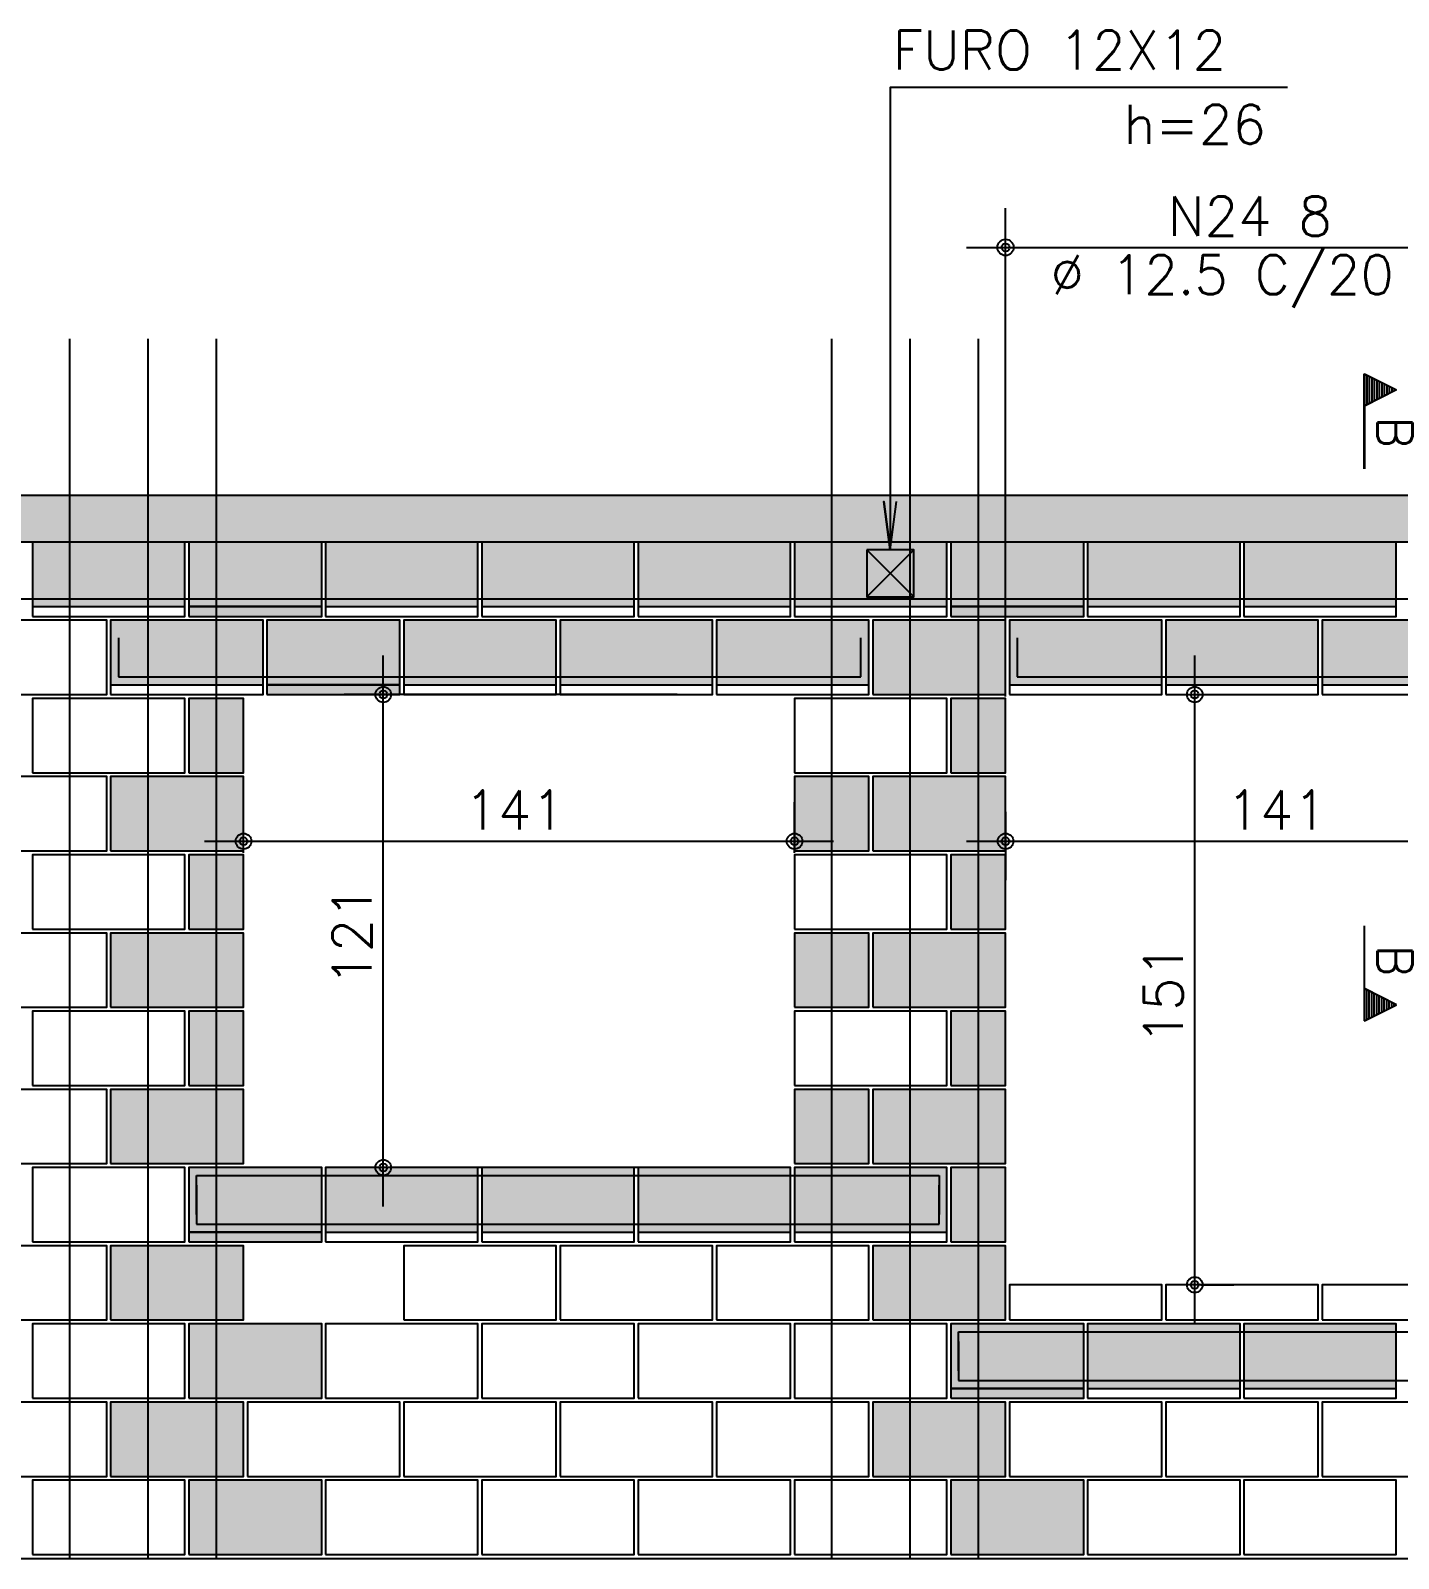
# Model space of a CAD drawing. Extents: x -1.9 to 86, y -1.6 to 60.9.
# Drawn here: x 14.34 to 21.34, y 32.11 to 39.93 of the extents above; entities that cross this region are included whole.
import ezdxf

# ---------------------------------------------------------------- set-up
doc = ezdxf.new("R2010")
doc.units = 0
doc.header["$MEASUREMENT"] = 0
for name, color, linetype in [('PENA_01', 1, 'CONTINUOUS'), ('PENA_02', 2, 'CONTINUOUS'), ('PENA_03', 3, 'CONTINUOUS'), ('PENA_05', 5, 'CONTINUOUS'), ('PENA_09', 254, 'CONTINUOUS'), ('PENA_11', 252, 'CONTINUOUS'), ('PENA_21', 100, 'CONTINUOUS'), ('PENA_23', 50, 'CONTINUOUS'), ('PENA_28', 135, 'CONTINUOUS')]:
    doc.layers.add(name, color=color, linetype=linetype)
doc.styles.get("Standard").update_dxf_attribs({"font": 'ROMANS.SHX'})

msp = doc.modelspace()

# ---------------------------------------------------------------- linework, layer by layer
at = {"layer": 'PENA_01', "linetype": 'Continuous'}
for p, q in [((19.331532, 36.520798), (19.331532, 39.018658)), ((19.131532, 38.818658), (22.351532, 38.818658)), ((18.621424, 37.270798), (18.861424, 37.030798)), ((18.861424, 37.270798), (18.621424, 37.030798)), ((14.351532, 36.980798), (15.131532, 36.980798)), ((15.151532, 36.980798), (15.831532, 36.980798)), ((15.851532, 36.980798), (16.631532, 36.980798)), ((16.651532, 36.980798), (17.431532, 36.980798)), ((17.451532, 36.980798), (18.231532, 36.980798)), ((18.251532, 36.980798), (19.031532, 36.980798)), ((19.051532, 36.980798), (19.731532, 36.980798)), ((19.751532, 36.980798), (20.531532, 36.980798)), ((20.551532, 36.980798), (21.331532, 36.980798)), ((16.146968, 33.910798), (16.146968, 36.730798)), ((20.299716, 33.310798), (20.299716, 36.730798)), ((14.751532, 36.580798), (15.531532, 36.580798)), ((15.551532, 36.580798), (16.231532, 36.580798)), ((17.651532, 36.530798), (15.946968, 36.530798)), ((16.251532, 36.580798), (17.031532, 36.580798)), ((17.051532, 36.580798), (17.831532, 36.580798)), ((17.851532, 36.580798), (18.631532, 36.580798)), ((19.351532, 36.580798), (20.131532, 36.580798)), ((20.151532, 36.580798), (20.931532, 36.580798)), ((20.331532, 36.530798), (20.499716, 36.530798)), ((20.951532, 36.580798), (21.731532, 36.580798)), ((15.431532, 35.720798), (15.431532, 35.980392)), ((18.251532, 35.720798), (18.251532, 35.980392)), ((19.331532, 35.930798), (19.331532, 35.580392)), ((15.231532, 35.780392), (18.451532, 35.780392)), ((19.131532, 35.780392), (22.351532, 35.780392)), ((17.641532, 34.110798), (15.946968, 34.110798)), ((15.151532, 33.780798), (15.831532, 33.780798)), ((15.851532, 33.780798), (16.631532, 33.780798)), ((16.651532, 33.780798), (17.431532, 33.780798)), ((17.451532, 33.780798), (18.231532, 33.780798)), ((18.251532, 33.780798), (19.031532, 33.780798)), ((20.331532, 33.510798), (20.499716, 33.510798)), ((19.051532, 32.980798), (19.731532, 32.980798)), ((19.751532, 32.980798), (20.531532, 32.980798)), ((20.551532, 32.980798), (21.331532, 32.980798))]:
    msp.add_line(p, q, dxfattribs=at)
msp.add_lwpolyline([(18.621424, 37.270798), (18.621424, 37.030798), (18.861424, 37.030798), (18.861424, 37.270798), (18.621424, 37.270798)], dxfattribs=at)
at = {"layer": 'PENA_02', "linetype": 'Continuous'}
msp.add_line((6.551532, 32.110798), (54.831532, 32.110798), dxfattribs=at)
for points in [[(6.551532, 32.110798), (6.551532, 37.550798), (54.831532, 37.550798), (54.831532, 37.310798), (54.151532, 37.310798), (54.151532, 36.530798), (47.551532, 36.530798), (47.551532, 37.310798), (45.931532, 37.310798), (45.931532, 36.530798), (39.131532, 36.530798), (39.131532, 37.310798), (7.151532, 37.310798), (7.151532, 32.110798), (6.551532, 32.110798)], [(14.351532, 36.930798), (15.131532, 36.930798), (15.131532, 37.310798), (14.351532, 37.310798), (14.351532, 36.930798)], [(15.151532, 36.930798), (15.831532, 36.930798), (15.831532, 37.310798), (15.151532, 37.310798), (15.151532, 36.930798)], [(15.851532, 36.930798), (16.631532, 36.930798), (16.631532, 37.310798), (15.851532, 37.310798), (15.851532, 36.930798)], [(16.651532, 36.930798), (17.431532, 36.930798), (17.431532, 37.310798), (16.651532, 37.310798), (16.651532, 36.930798)], [(17.451532, 36.930798), (18.231532, 36.930798), (18.231532, 37.310798), (17.451532, 37.310798), (17.451532, 36.930798)], [(18.251532, 36.930798), (19.031532, 36.930798), (19.031532, 37.310798), (18.251532, 37.310798), (18.251532, 36.930798)], [(19.051532, 36.930798), (19.731532, 36.930798), (19.731532, 37.310798), (19.051532, 37.310798), (19.051532, 36.930798)], [(19.751532, 36.930798), (20.531532, 36.930798), (20.531532, 37.310798), (19.751532, 37.310798), (19.751532, 36.930798)], [(20.551532, 36.930798), (21.331532, 36.930798), (21.331532, 37.310798), (20.551532, 37.310798), (20.551532, 36.930798)], [(13.951532, 36.530798), (14.731532, 36.530798), (14.731532, 36.910798), (13.951532, 36.910798), (13.951532, 36.530798)], [(14.751532, 36.530798), (15.531532, 36.530798), (15.531532, 36.910798), (14.751532, 36.910798), (14.751532, 36.530798)], [(15.551532, 36.530798), (16.231532, 36.530798), (16.231532, 36.910798), (15.551532, 36.910798), (15.551532, 36.530798)], [(16.251532, 36.530798), (17.031532, 36.530798), (17.031532, 36.910798), (16.251532, 36.910798), (16.251532, 36.530798)], [(17.051532, 36.530798), (17.831532, 36.530798), (17.831532, 36.910798), (17.051532, 36.910798), (17.051532, 36.530798)], [(17.851532, 36.530798), (18.631532, 36.530798), (18.631532, 36.910798), (17.851532, 36.910798), (17.851532, 36.530798)], [(18.651532, 36.530798), (19.331532, 36.530798), (19.331532, 36.910798), (18.651532, 36.910798), (18.651532, 36.530798)], [(19.351532, 36.530798), (20.131532, 36.530798), (20.131532, 36.910798), (19.351532, 36.910798), (19.351532, 36.530798)], [(20.151532, 36.530798), (20.931532, 36.530798), (20.931532, 36.910798), (20.151532, 36.910798), (20.151532, 36.530798)], [(20.951532, 36.530798), (21.731532, 36.530798), (21.731532, 36.910798), (20.951532, 36.910798), (20.951532, 36.530798)], [(14.351532, 36.130798), (15.131532, 36.130798), (15.131532, 36.510798), (14.351532, 36.510798), (14.351532, 36.130798)], [(15.151532, 36.130798), (15.431532, 36.130798), (15.431532, 36.510798), (15.151532, 36.510798), (15.151532, 36.130798)], [(18.251532, 36.130798), (19.031532, 36.130798), (19.031532, 36.510798), (18.251532, 36.510798), (18.251532, 36.130798)], [(19.051532, 36.130798), (19.331532, 36.130798), (19.331532, 36.510798), (19.051532, 36.510798), (19.051532, 36.130798)], [(13.951532, 35.730798), (14.731532, 35.730798), (14.731532, 36.110798), (13.951532, 36.110798), (13.951532, 35.730798)], [(14.751532, 35.730798), (15.431532, 35.730798), (15.431532, 36.110798), (14.751532, 36.110798), (14.751532, 35.730798)], [(14.751532, 35.730798), (15.431532, 35.730798), (15.431532, 36.110798), (14.751532, 36.110798), (14.751532, 35.730798)], [(14.751532, 35.730798), (15.431532, 35.730798), (15.431532, 36.110798), (14.751532, 36.110798), (14.751532, 35.730798)], [(18.251532, 35.730798), (18.631532, 35.730798), (18.631532, 36.110798), (18.251532, 36.110798), (18.251532, 35.730798)], [(18.651532, 35.730798), (19.331532, 35.730798), (19.331532, 36.110798), (18.651532, 36.110798), (18.651532, 35.730798)], [(14.351532, 35.330798), (15.131532, 35.330798), (15.131532, 35.710798), (14.351532, 35.710798), (14.351532, 35.330798)], [(15.151532, 35.330798), (15.431532, 35.330798), (15.431532, 35.710798), (15.151532, 35.710798), (15.151532, 35.330798)], [(18.251532, 35.330798), (19.031532, 35.330798), (19.031532, 35.710798), (18.251532, 35.710798), (18.251532, 35.330798)], [(19.051532, 35.330798), (19.331532, 35.330798), (19.331532, 35.710798), (19.051532, 35.710798), (19.051532, 35.330798)], [(13.951532, 34.930798), (14.731532, 34.930798), (14.731532, 35.310798), (13.951532, 35.310798), (13.951532, 34.930798)], [(14.751532, 34.930798), (15.431532, 34.930798), (15.431532, 35.310798), (14.751532, 35.310798), (14.751532, 34.930798)], [(14.751532, 34.930798), (15.431532, 34.930798), (15.431532, 35.310798), (14.751532, 35.310798), (14.751532, 34.930798)], [(14.751532, 34.930798), (15.431532, 34.930798), (15.431532, 35.310798), (14.751532, 35.310798), (14.751532, 34.930798)], [(18.251532, 34.930798), (18.631532, 34.930798), (18.631532, 35.310798), (18.251532, 35.310798), (18.251532, 34.930798)], [(18.651532, 34.930798), (19.331532, 34.930798), (19.331532, 35.310798), (18.651532, 35.310798), (18.651532, 34.930798)], [(14.351532, 34.530798), (15.131532, 34.530798), (15.131532, 34.910798), (14.351532, 34.910798), (14.351532, 34.530798)], [(15.151532, 34.530798), (15.431532, 34.530798), (15.431532, 34.910798), (15.151532, 34.910798), (15.151532, 34.530798)], [(18.251532, 34.530798), (19.031532, 34.530798), (19.031532, 34.910798), (18.251532, 34.910798), (18.251532, 34.530798)], [(19.051532, 34.530798), (19.331532, 34.530798), (19.331532, 34.910798), (19.051532, 34.910798), (19.051532, 34.530798)], [(13.951532, 34.130798), (14.731532, 34.130798), (14.731532, 34.510798), (13.951532, 34.510798), (13.951532, 34.130798)], [(14.751532, 34.130798), (15.431532, 34.130798), (15.431532, 34.510798), (14.751532, 34.510798), (14.751532, 34.130798)], [(14.751532, 34.130798), (15.431532, 34.130798), (15.431532, 34.510798), (14.751532, 34.510798), (14.751532, 34.130798)], [(14.751532, 34.130798), (15.431532, 34.130798), (15.431532, 34.510798), (14.751532, 34.510798), (14.751532, 34.130798)], [(18.251532, 34.130798), (18.631532, 34.130798), (18.631532, 34.510798), (18.251532, 34.510798), (18.251532, 34.130798)], [(18.651532, 34.130798), (19.331532, 34.130798), (19.331532, 34.510798), (18.651532, 34.510798), (18.651532, 34.130798)], [(14.351532, 33.730798), (15.131532, 33.730798), (15.131532, 34.110798), (14.351532, 34.110798), (14.351532, 33.730798)], [(15.151532, 33.730798), (15.831532, 33.730798), (15.831532, 34.110798), (15.151532, 34.110798), (15.151532, 33.730798)], [(15.851532, 33.730798), (16.631532, 33.730798), (16.631532, 34.110798), (15.851532, 34.110798), (15.851532, 33.730798)], [(16.651532, 33.730798), (17.431532, 33.730798), (17.431532, 34.110798), (16.651532, 34.110798), (16.651532, 33.730798)], [(17.451532, 33.730798), (18.231532, 33.730798), (18.231532, 34.110798), (17.451532, 34.110798), (17.451532, 33.730798)], [(18.251532, 33.730798), (19.031532, 33.730798), (19.031532, 34.110798), (18.251532, 34.110798), (18.251532, 33.730798)], [(19.051532, 33.730798), (19.331532, 33.730798), (19.331532, 34.110798), (19.051532, 34.110798), (19.051532, 33.730798)], [(13.951532, 33.330798), (14.731532, 33.330798), (14.731532, 33.710798), (13.951532, 33.710798), (13.951532, 33.330798)], [(14.751532, 33.330798), (15.431532, 33.330798), (15.431532, 33.710798), (14.751532, 33.710798), (14.751532, 33.330798)], [(16.251532, 33.330798), (17.031532, 33.330798), (17.031532, 33.710798), (16.251532, 33.710798), (16.251532, 33.330798)], [(17.051532, 33.330798), (17.831532, 33.330798), (17.831532, 33.710798), (17.051532, 33.710798), (17.051532, 33.330798)], [(17.851532, 33.330798), (18.631532, 33.330798), (18.631532, 33.710798), (17.851532, 33.710798), (17.851532, 33.330798)], [(18.651532, 33.330798), (19.331532, 33.330798), (19.331532, 33.710798), (18.651532, 33.710798), (18.651532, 33.330798)], [(19.351532, 33.330798), (20.131532, 33.330798), (20.131532, 33.510798), (19.351532, 33.510798), (19.351532, 33.330798)], [(20.151532, 33.330798), (20.931532, 33.330798), (20.931532, 33.510798), (20.151532, 33.510798), (20.151532, 33.330798)], [(20.951532, 33.330798), (21.731532, 33.330798), (21.731532, 33.510798), (20.951532, 33.510798), (20.951532, 33.330798)], [(14.351532, 32.930798), (15.131532, 32.930798), (15.131532, 33.310798), (14.351532, 33.310798), (14.351532, 32.930798)], [(15.151532, 32.930798), (15.831532, 32.930798), (15.831532, 33.310798), (15.151532, 33.310798), (15.151532, 32.930798)], [(15.851532, 32.930798), (16.631532, 32.930798), (16.631532, 33.310798), (15.851532, 33.310798), (15.851532, 32.930798)], [(16.651532, 32.930798), (17.431532, 32.930798), (17.431532, 33.310798), (16.651532, 33.310798), (16.651532, 32.930798)], [(17.451532, 32.930798), (18.231532, 32.930798), (18.231532, 33.310798), (17.451532, 33.310798), (17.451532, 32.930798)], [(18.251532, 32.930798), (19.031532, 32.930798), (19.031532, 33.310798), (18.251532, 33.310798), (18.251532, 32.930798)], [(19.051532, 32.930798), (19.731532, 32.930798), (19.731532, 33.310798), (19.051532, 33.310798), (19.051532, 32.930798)], [(19.751532, 32.930798), (20.531532, 32.930798), (20.531532, 33.310798), (19.751532, 33.310798), (19.751532, 32.930798)], [(20.551532, 32.930798), (21.331532, 32.930798), (21.331532, 33.310798), (20.551532, 33.310798), (20.551532, 32.930798)], [(13.951532, 32.530798), (14.731532, 32.530798), (14.731532, 32.910798), (13.951532, 32.910798), (13.951532, 32.530798)], [(14.751532, 32.530798), (15.431532, 32.530798), (15.431532, 32.910798), (14.751532, 32.910798), (14.751532, 32.530798)], [(15.451532, 32.530798), (16.231532, 32.530798), (16.231532, 32.910798), (15.451532, 32.910798), (15.451532, 32.530798)], [(16.251532, 32.530798), (17.031532, 32.530798), (17.031532, 32.910798), (16.251532, 32.910798), (16.251532, 32.530798)], [(17.051532, 32.530798), (17.831532, 32.530798), (17.831532, 32.910798), (17.051532, 32.910798), (17.051532, 32.530798)], [(17.851532, 32.530798), (18.631532, 32.530798), (18.631532, 32.910798), (17.851532, 32.910798), (17.851532, 32.530798)], [(18.651532, 32.530798), (19.331532, 32.530798), (19.331532, 32.910798), (18.651532, 32.910798), (18.651532, 32.530798)], [(19.351532, 32.530798), (20.131532, 32.530798), (20.131532, 32.910798), (19.351532, 32.910798), (19.351532, 32.530798)], [(20.151532, 32.530798), (20.931532, 32.530798), (20.931532, 32.910798), (20.151532, 32.910798), (20.151532, 32.530798)], [(20.951532, 32.530798), (21.731532, 32.530798), (21.731532, 32.910798), (20.951532, 32.910798), (20.951532, 32.530798)], [(14.351532, 32.130798), (15.131532, 32.130798), (15.131532, 32.510798), (14.351532, 32.510798), (14.351532, 32.130798)], [(15.151532, 32.130798), (15.831532, 32.130798), (15.831532, 32.510798), (15.151532, 32.510798), (15.151532, 32.130798)], [(15.851532, 32.130798), (16.631532, 32.130798), (16.631532, 32.510798), (15.851532, 32.510798), (15.851532, 32.130798)], [(16.651532, 32.130798), (17.431532, 32.130798), (17.431532, 32.510798), (16.651532, 32.510798), (16.651532, 32.130798)], [(17.451532, 32.130798), (18.231532, 32.130798), (18.231532, 32.510798), (17.451532, 32.510798), (17.451532, 32.130798)], [(18.251532, 32.130798), (19.031532, 32.130798), (19.031532, 32.510798), (18.251532, 32.510798), (18.251532, 32.130798)], [(19.051532, 32.130798), (19.731532, 32.130798), (19.731532, 32.510798), (19.051532, 32.510798), (19.051532, 32.130798)], [(19.751532, 32.130798), (20.531532, 32.130798), (20.531532, 32.510798), (19.751532, 32.510798), (19.751532, 32.130798)], [(20.551532, 32.130798), (21.331532, 32.130798), (21.331532, 32.510798), (20.551532, 32.510798), (20.551532, 32.130798)]]:
    msp.add_lwpolyline(points, dxfattribs=at)
for centre, radius in [((19.331532, 38.818658), 0.041625), ((19.331532, 38.818658), 0.02075), ((16.146968, 36.530798), 0.04), ((16.146968, 36.530798), 0.02), ((20.299716, 36.530798), 0.04), ((20.299716, 36.530798), 0.02), ((15.431532, 35.780392), 0.04), ((18.251532, 35.780392), 0.04), ((19.331532, 35.780392), 0.04), ((15.431532, 35.780392), 0.02), ((18.251532, 35.780392), 0.02), ((19.331532, 35.780392), 0.02), ((16.146968, 34.110798), 0.04), ((16.146968, 34.110798), 0.02), ((20.299716, 33.510798), 0.04), ((20.299716, 33.510798), 0.02)]:
    msp.add_circle(centre, radius, dxfattribs=at)
at = {"layer": 'PENA_03', "linetype": 'Continuous'}
for p, q in [((21.167312, 37.685905), (21.167312, 38.172287)), ((21.167312, 38.172287), (21.333245, 38.089321)), ((21.168007, 38.171159), (21.331684, 38.089321)), ((21.168008, 38.171159), (21.168008, 38.007482)), ((21.180076, 38.165905), (21.180076, 38.012736)), ((21.19284, 38.159523), (21.19284, 38.019118)), ((21.205604, 38.153141), (21.205604, 38.0255)), ((21.333245, 38.089321), (21.168007, 38.006702)), ((21.331684, 38.089321), (21.168008, 38.007482)), ((21.218368, 38.146759), (21.218368, 38.031882)), ((21.231132, 38.140377), (21.231132, 38.038264)), ((21.243896, 38.133995), (21.243896, 38.044646)), ((21.25666, 38.127613), (21.25666, 38.051028)), ((21.269424, 38.121231), (21.269424, 38.05741)), ((21.282188, 38.114849), (21.282188, 38.063792)), ((21.294952, 38.108467), (21.294952, 38.070174)), ((21.307717, 38.102085), (21.307717, 38.076556)), ((21.320481, 38.095703), (21.320481, 38.082939)), ((21.168008, 38.006702), (21.168008, 37.685905)), ((17.851532, 36.530798), (17.851532, 36.530798)), ((20.131532, 36.530798), (20.131532, 36.530798)), ((19.331532, 36.320798), (19.331532, 36.320798)), ((19.331532, 36.130798), (19.331532, 36.130798)), ((15.431532, 35.520798), (15.431532, 35.520798)), ((18.251532, 35.520798), (18.251532, 35.520798)), ((21.167312, 35.347236), (21.167312, 34.860854)), ((21.168008, 35.026439), (21.168008, 35.347236)), ((21.333245, 34.94382), (21.168007, 35.026439)), ((21.168008, 34.861982), (21.168008, 35.025659)), ((21.331684, 34.94382), (21.168008, 35.025659)), ((21.180076, 34.867236), (21.180076, 35.020405)), ((21.19284, 34.873618), (21.19284, 35.014023)), ((21.205604, 34.88), (21.205604, 35.007641)), ((21.218368, 34.886382), (21.218368, 35.001259)), ((21.231132, 34.892764), (21.231132, 34.994877)), ((21.243896, 34.899146), (21.243896, 34.988495)), ((21.25666, 34.905528), (21.25666, 34.982113)), ((21.269424, 34.91191), (21.269424, 34.975731)), ((21.282188, 34.918292), (21.282188, 34.969349)), ((21.294952, 34.924674), (21.294952, 34.962967)), ((21.307717, 34.931056), (21.307717, 34.956585)), ((21.320481, 34.937438), (21.320481, 34.950202)), ((21.167312, 34.860854), (21.333245, 34.94382)), ((21.168007, 34.861982), (21.331684, 34.94382)), ((17.841532, 34.110798), (17.841532, 34.110798)), ((20.131532, 33.510798), (20.131532, 33.510798))]:
    msp.add_line(p, q, dxfattribs=at)
msp.add_lwpolyline([(20.774731, 39.636655), (18.741424, 39.636655), (18.741424, 37.270798), (18.708793, 37.518659), (18.741424, 37.270798), (18.774056, 37.518659)], dxfattribs=at)
at = {"layer": 'PENA_05', "linetype": 'Continuous'}
for p, q in [((6.951532, 37.020798), (23.541532, 37.020798)), ((14.791532, 36.820798), (14.791532, 36.620798)), ((18.591532, 36.620798), (18.591532, 36.820798)), ((19.391532, 36.820798), (19.391532, 36.620798)), ((14.791532, 36.620798), (18.591532, 36.620798)), ((19.391532, 36.620798), (22.491532, 36.620798)), ((15.191532, 33.870798), (15.191532, 34.070798)), ((15.191532, 34.070798), (18.991532, 34.070798)), ((15.191532, 34.020798), (15.191532, 33.820798)), ((18.991532, 34.070798), (18.991532, 33.870798)), ((18.991532, 33.820798), (18.991532, 34.020798)), ((15.191532, 33.820798), (18.991532, 33.820798)), ((19.091532, 33.070798), (19.091532, 33.270798)), ((19.091532, 33.270798), (22.891532, 33.270798)), ((19.091532, 33.220798), (19.091532, 33.020798)), ((19.091532, 33.020798), (22.891532, 33.020798))]:
    msp.add_line(p, q, dxfattribs=at)
for points in [[(14.541532, 38.350798), (14.541532, 32.110798)], [(14.941532, 38.350798), (14.941532, 32.110798)], [(15.291532, 38.350798), (15.291532, 32.110798)], [(18.441532, 38.350798), (18.441532, 32.110798)], [(18.841532, 38.350798), (18.841532, 32.110798)], [(19.191532, 38.350798), (19.191532, 32.110798)]]:
    msp.add_lwpolyline(points, dxfattribs=at)
at = {"layer": 'PENA_09', "linetype": 'Continuous'}
for points in [[(14.351532, 36.980798), (15.131532, 36.980798), (15.131532, 37.310798), (14.351532, 37.310798), (14.351532, 36.980798)], [(15.151532, 36.980798), (15.831532, 36.980798), (15.831532, 37.310798), (15.151532, 37.310798), (15.151532, 36.980798)], [(15.851532, 36.980798), (16.631532, 36.980798), (16.631532, 37.310798), (15.851532, 37.310798), (15.851532, 36.980798)], [(16.651532, 36.980798), (17.431532, 36.980798), (17.431532, 37.310798), (16.651532, 37.310798), (16.651532, 36.980798)], [(17.451532, 36.980798), (18.231532, 36.980798), (18.231532, 37.310798), (17.451532, 37.310798), (17.451532, 36.980798)], [(18.251532, 36.980798), (19.031532, 36.980798), (19.031532, 37.310798), (18.251532, 37.310798), (18.251532, 36.980798)], [(19.051532, 36.980798), (19.731532, 36.980798), (19.731532, 37.310798), (19.051532, 37.310798), (19.051532, 36.980798)], [(19.751532, 36.980798), (20.531532, 36.980798), (20.531532, 37.310798), (19.751532, 37.310798), (19.751532, 36.980798)], [(20.551532, 36.980798), (21.331532, 36.980798), (21.331532, 37.310798), (20.551532, 37.310798), (20.551532, 36.980798)], [(14.751532, 36.580798), (15.531532, 36.580798), (15.531532, 36.910798), (14.751532, 36.910798), (14.751532, 36.580798)], [(15.551532, 36.580798), (16.231532, 36.580798), (16.231532, 36.910798), (15.551532, 36.910798), (15.551532, 36.580798)], [(16.251532, 36.580798), (17.031532, 36.580798), (17.031532, 36.910798), (16.251532, 36.910798), (16.251532, 36.580798)], [(17.051532, 36.580798), (17.831532, 36.580798), (17.831532, 36.910798), (17.051532, 36.910798), (17.051532, 36.580798)], [(17.851532, 36.580798), (18.631532, 36.580798), (18.631532, 36.910798), (17.851532, 36.910798), (17.851532, 36.580798)], [(19.351532, 36.580798), (20.131532, 36.580798), (20.131532, 36.910798), (19.351532, 36.910798), (19.351532, 36.580798)], [(20.151532, 36.580798), (20.931532, 36.580798), (20.931532, 36.910798), (20.151532, 36.910798), (20.151532, 36.580798)], [(20.951532, 36.580798), (21.731532, 36.580798), (21.731532, 36.910798), (20.951532, 36.910798), (20.951532, 36.580798)], [(15.151532, 33.780798), (15.831532, 33.780798), (15.831532, 34.110798), (15.151532, 34.110798), (15.151532, 33.780798)], [(15.851532, 33.780798), (16.631532, 33.780798), (16.631532, 34.110798), (15.851532, 34.110798), (15.851532, 33.780798)], [(16.651532, 33.780798), (17.431532, 33.780798), (17.431532, 34.110798), (16.651532, 34.110798), (16.651532, 33.780798)], [(17.451532, 33.780798), (18.231532, 33.780798), (18.231532, 34.110798), (17.451532, 34.110798), (17.451532, 33.780798)], [(18.251532, 33.780798), (19.031532, 33.780798), (19.031532, 34.110798), (18.251532, 34.110798), (18.251532, 33.780798)], [(19.051532, 32.980798), (19.731532, 32.980798), (19.731532, 33.310798), (19.051532, 33.310798), (19.051532, 32.980798)], [(19.751532, 32.980798), (20.531532, 32.980798), (20.531532, 33.310798), (19.751532, 33.310798), (19.751532, 32.980798)], [(20.551532, 32.980798), (21.331532, 32.980798), (21.331532, 33.310798), (20.551532, 33.310798), (20.551532, 32.980798)]]:
    msp.add_lwpolyline(points, dxfattribs=at)
for points in [[(14.351532, 36.980798), (15.131532, 36.980798), (15.131532, 37.310798)], [(14.351532, 36.980798), (15.131532, 37.310798), (14.351532, 37.310798)], [(14.351532, 36.980798), (14.351532, 37.310798), (14.351532, 36.980798)], [(15.151532, 36.980798), (15.831532, 36.980798), (15.831532, 37.310798)], [(15.151532, 36.980798), (15.831532, 37.310798), (15.151532, 37.310798)], [(15.151532, 36.980798), (15.151532, 37.310798), (15.151532, 36.980798)], [(15.851532, 36.980798), (16.631532, 36.980798), (16.631532, 37.310798)], [(15.851532, 36.980798), (16.631532, 37.310798), (15.851532, 37.310798)], [(15.851532, 36.980798), (15.851532, 37.310798), (15.851532, 36.980798)], [(16.651532, 36.980798), (17.431532, 36.980798), (17.431532, 37.310798)], [(16.651532, 36.980798), (17.431532, 37.310798), (16.651532, 37.310798)], [(16.651532, 36.980798), (16.651532, 37.310798), (16.651532, 36.980798)], [(17.451532, 36.980798), (18.231532, 36.980798), (18.231532, 37.310798)], [(17.451532, 36.980798), (18.231532, 37.310798), (17.451532, 37.310798)], [(17.451532, 36.980798), (17.451532, 37.310798), (17.451532, 36.980798)], [(18.251532, 36.980798), (19.031532, 36.980798), (19.031532, 37.310798)], [(18.251532, 36.980798), (19.031532, 37.310798), (18.251532, 37.310798)], [(18.251532, 36.980798), (18.251532, 37.310798), (18.251532, 36.980798)], [(19.051532, 36.980798), (19.731532, 36.980798), (19.731532, 37.310798)], [(19.051532, 36.980798), (19.731532, 37.310798), (19.051532, 37.310798)], [(19.051532, 36.980798), (19.051532, 37.310798), (19.051532, 36.980798)], [(19.751532, 36.980798), (20.531532, 36.980798), (20.531532, 37.310798)], [(19.751532, 36.980798), (20.531532, 37.310798), (19.751532, 37.310798)], [(19.751532, 36.980798), (19.751532, 37.310798), (19.751532, 36.980798)], [(20.551532, 36.980798), (21.331532, 36.980798), (21.331532, 37.310798)], [(20.551532, 36.980798), (21.331532, 37.310798), (20.551532, 37.310798)], [(20.551532, 36.980798), (20.551532, 37.310798), (20.551532, 36.980798)], [(14.751532, 36.580798), (15.531532, 36.580798), (15.531532, 36.910798)], [(14.751532, 36.580798), (15.531532, 36.910798), (14.751532, 36.910798)], [(14.751532, 36.580798), (14.751532, 36.910798), (14.751532, 36.580798)], [(15.551532, 36.580798), (16.231532, 36.580798), (16.231532, 36.910798)], [(15.551532, 36.580798), (16.231532, 36.910798), (15.551532, 36.910798)], [(15.551532, 36.580798), (15.551532, 36.910798), (15.551532, 36.580798)], [(16.251532, 36.580798), (17.031532, 36.580798), (17.031532, 36.910798)], [(16.251532, 36.580798), (17.031532, 36.910798), (16.251532, 36.910798)], [(16.251532, 36.580798), (16.251532, 36.910798), (16.251532, 36.580798)], [(17.051532, 36.580798), (17.831532, 36.580798), (17.831532, 36.910798)], [(17.051532, 36.580798), (17.831532, 36.910798), (17.051532, 36.910798)], [(17.051532, 36.580798), (17.051532, 36.910798), (17.051532, 36.580798)], [(17.851532, 36.580798), (18.631532, 36.580798), (18.631532, 36.910798)], [(17.851532, 36.580798), (18.631532, 36.910798), (17.851532, 36.910798)], [(17.851532, 36.580798), (17.851532, 36.910798), (17.851532, 36.580798)], [(19.351532, 36.580798), (20.131532, 36.580798), (20.131532, 36.910798)], [(19.351532, 36.580798), (20.131532, 36.910798), (19.351532, 36.910798)], [(19.351532, 36.580798), (19.351532, 36.910798), (19.351532, 36.580798)], [(20.151532, 36.580798), (20.931532, 36.580798), (20.931532, 36.910798)], [(20.151532, 36.580798), (20.931532, 36.910798), (20.151532, 36.910798)], [(20.151532, 36.580798), (20.151532, 36.910798), (20.151532, 36.580798)], [(20.951532, 36.580798), (21.731532, 36.580798), (21.731532, 36.910798)], [(20.951532, 36.580798), (21.731532, 36.910798), (20.951532, 36.910798)], [(20.951532, 36.580798), (20.951532, 36.910798), (20.951532, 36.580798)], [(15.151532, 33.780798), (15.831532, 33.780798), (15.831532, 34.110798)], [(15.151532, 33.780798), (15.831532, 34.110798), (15.151532, 34.110798)], [(15.151532, 33.780798), (15.151532, 34.110798), (15.151532, 33.780798)], [(15.851532, 33.780798), (16.631532, 33.780798), (16.631532, 34.110798)], [(15.851532, 33.780798), (16.631532, 34.110798), (15.851532, 34.110798)], [(15.851532, 33.780798), (15.851532, 34.110798), (15.851532, 33.780798)], [(16.651532, 33.780798), (17.431532, 33.780798), (17.431532, 34.110798)], [(16.651532, 33.780798), (17.431532, 34.110798), (16.651532, 34.110798)], [(16.651532, 33.780798), (16.651532, 34.110798), (16.651532, 33.780798)], [(17.451532, 33.780798), (18.231532, 33.780798), (18.231532, 34.110798)], [(17.451532, 33.780798), (18.231532, 34.110798), (17.451532, 34.110798)], [(17.451532, 33.780798), (17.451532, 34.110798), (17.451532, 33.780798)], [(18.251532, 33.780798), (19.031532, 33.780798), (19.031532, 34.110798)], [(18.251532, 33.780798), (19.031532, 34.110798), (18.251532, 34.110798)], [(18.251532, 33.780798), (18.251532, 34.110798), (18.251532, 33.780798)], [(19.051532, 32.980798), (19.731532, 32.980798), (19.731532, 33.310798)], [(19.051532, 32.980798), (19.731532, 33.310798), (19.051532, 33.310798)], [(19.051532, 32.980798), (19.051532, 33.310798), (19.051532, 32.980798)], [(19.751532, 32.980798), (20.531532, 32.980798), (20.531532, 33.310798)], [(19.751532, 32.980798), (20.531532, 33.310798), (19.751532, 33.310798)], [(19.751532, 32.980798), (19.751532, 33.310798), (19.751532, 32.980798)], [(20.551532, 32.980798), (21.331532, 32.980798), (21.331532, 33.310798)], [(20.551532, 32.980798), (21.331532, 33.310798), (20.551532, 33.310798)], [(20.551532, 32.980798), (20.551532, 33.310798), (20.551532, 32.980798)]]:
    msp.add_solid(points, dxfattribs=at)
at = {"layer": 'PENA_11', "linetype": 'Continuous'}
for points in [[(7.151532, 37.310798), (6.551532, 37.550798), (54.831532, 37.550798)], [(7.151532, 37.310798), (54.831532, 37.550798), (39.131532, 37.310798)]]:
    msp.add_solid(points, dxfattribs=at)
at = {"layer": 'PENA_21', "linetype": 'Continuous'}
for points in [[(15.151532, 36.930798), (15.831532, 36.930798), (15.831532, 36.980798), (15.151532, 36.980798), (15.151532, 36.930798)], [(19.051532, 36.930798), (19.731532, 36.930798), (19.731532, 36.980798), (19.051532, 36.980798), (19.051532, 36.930798)], [(18.651532, 36.530798), (19.331532, 36.530798), (19.331532, 36.910798), (18.651532, 36.910798), (18.651532, 36.530798)], [(15.551532, 36.530798), (16.231532, 36.530798), (16.231532, 36.580798), (15.551532, 36.580798), (15.551532, 36.530798)], [(14.751532, 35.730798), (15.431532, 35.730798), (15.431532, 36.110798), (14.751532, 36.110798), (14.751532, 35.730798)], [(14.751532, 35.730798), (15.431532, 35.730798), (15.431532, 36.110798), (14.751532, 36.110798), (14.751532, 35.730798)], [(14.751532, 35.730798), (15.431532, 35.730798), (15.431532, 36.110798), (14.751532, 36.110798), (14.751532, 35.730798)], [(18.651532, 35.730798), (19.331532, 35.730798), (19.331532, 36.110798), (18.651532, 36.110798), (18.651532, 35.730798)], [(14.751532, 34.930798), (15.431532, 34.930798), (15.431532, 35.310798), (14.751532, 35.310798), (14.751532, 34.930798)], [(14.751532, 34.930798), (15.431532, 34.930798), (15.431532, 35.310798), (14.751532, 35.310798), (14.751532, 34.930798)], [(14.751532, 34.930798), (15.431532, 34.930798), (15.431532, 35.310798), (14.751532, 35.310798), (14.751532, 34.930798)], [(18.651532, 34.930798), (19.331532, 34.930798), (19.331532, 35.310798), (18.651532, 35.310798), (18.651532, 34.930798)], [(14.751532, 34.130798), (15.431532, 34.130798), (15.431532, 34.510798), (14.751532, 34.510798), (14.751532, 34.130798)], [(14.751532, 34.130798), (15.431532, 34.130798), (15.431532, 34.510798), (14.751532, 34.510798), (14.751532, 34.130798)], [(14.751532, 34.130798), (15.431532, 34.130798), (15.431532, 34.510798), (14.751532, 34.510798), (14.751532, 34.130798)], [(18.651532, 34.130798), (19.331532, 34.130798), (19.331532, 34.510798), (18.651532, 34.510798), (18.651532, 34.130798)], [(15.151532, 33.730798), (15.831532, 33.730798), (15.831532, 33.780798), (15.151532, 33.780798), (15.151532, 33.730798)], [(14.751532, 33.330798), (15.431532, 33.330798), (15.431532, 33.710798), (14.751532, 33.710798), (14.751532, 33.330798)], [(18.651532, 33.330798), (19.331532, 33.330798), (19.331532, 33.710798), (18.651532, 33.710798), (18.651532, 33.330798)], [(15.151532, 32.930798), (15.831532, 32.930798), (15.831532, 33.310798), (15.151532, 33.310798), (15.151532, 32.930798)], [(19.051532, 32.930798), (19.731532, 32.930798), (19.731532, 32.980798), (19.051532, 32.980798), (19.051532, 32.930798)], [(14.751532, 32.530798), (15.431532, 32.530798), (15.431532, 32.910798), (14.751532, 32.910798), (14.751532, 32.530798)], [(18.651532, 32.530798), (19.331532, 32.530798), (19.331532, 32.910798), (18.651532, 32.910798), (18.651532, 32.530798)], [(15.151532, 32.130798), (15.831532, 32.130798), (15.831532, 32.510798), (15.151532, 32.510798), (15.151532, 32.130798)], [(19.051532, 32.130798), (19.731532, 32.130798), (19.731532, 32.510798), (19.051532, 32.510798), (19.051532, 32.130798)]]:
    msp.add_lwpolyline(points, dxfattribs=at)
for points in [[(15.151532, 36.930798), (15.831532, 36.930798), (15.831532, 36.980798)], [(15.151532, 36.930798), (15.831532, 36.980798), (15.151532, 36.980798)], [(15.151532, 36.930798), (15.151532, 36.980798), (15.151532, 36.930798)], [(19.051532, 36.930798), (19.731532, 36.930798), (19.731532, 36.980798)], [(19.051532, 36.930798), (19.731532, 36.980798), (19.051532, 36.980798)], [(19.051532, 36.930798), (19.051532, 36.980798), (19.051532, 36.930798)], [(18.651532, 36.530798), (19.331532, 36.530798), (19.331532, 36.910798)], [(18.651532, 36.530798), (19.331532, 36.910798), (18.651532, 36.910798)], [(18.651532, 36.530798), (18.651532, 36.910798), (18.651532, 36.530798)], [(15.551532, 36.530798), (16.231532, 36.530798), (16.231532, 36.580798)], [(15.551532, 36.530798), (16.231532, 36.580798), (15.551532, 36.580798)], [(15.551532, 36.530798), (15.551532, 36.580798), (15.551532, 36.530798)], [(14.751532, 35.730798), (15.431532, 35.730798), (15.431532, 36.110798)], [(14.751532, 35.730798), (15.431532, 36.110798), (14.751532, 36.110798)], [(14.751532, 35.730798), (14.751532, 36.110798), (14.751532, 35.730798)], [(14.751532, 35.730798), (15.431532, 35.730798), (15.431532, 36.110798)], [(14.751532, 35.730798), (15.431532, 36.110798), (14.751532, 36.110798)], [(14.751532, 35.730798), (14.751532, 36.110798), (14.751532, 35.730798)], [(14.751532, 35.730798), (15.431532, 35.730798), (15.431532, 36.110798)], [(14.751532, 35.730798), (15.431532, 36.110798), (14.751532, 36.110798)], [(14.751532, 35.730798), (14.751532, 36.110798), (14.751532, 35.730798)], [(18.651532, 35.730798), (19.331532, 35.730798), (19.331532, 36.110798)], [(18.651532, 35.730798), (19.331532, 36.110798), (18.651532, 36.110798)], [(18.651532, 35.730798), (18.651532, 36.110798), (18.651532, 35.730798)], [(14.751532, 34.930798), (15.431532, 34.930798), (15.431532, 35.310798)], [(14.751532, 34.930798), (15.431532, 35.310798), (14.751532, 35.310798)], [(14.751532, 34.930798), (14.751532, 35.310798), (14.751532, 34.930798)], [(14.751532, 34.930798), (15.431532, 34.930798), (15.431532, 35.310798)], [(14.751532, 34.930798), (15.431532, 35.310798), (14.751532, 35.310798)], [(14.751532, 34.930798), (14.751532, 35.310798), (14.751532, 34.930798)], [(14.751532, 34.930798), (15.431532, 34.930798), (15.431532, 35.310798)], [(14.751532, 34.930798), (15.431532, 35.310798), (14.751532, 35.310798)], [(14.751532, 34.930798), (14.751532, 35.310798), (14.751532, 34.930798)], [(18.651532, 34.930798), (19.331532, 34.930798), (19.331532, 35.310798)], [(18.651532, 34.930798), (19.331532, 35.310798), (18.651532, 35.310798)], [(18.651532, 34.930798), (18.651532, 35.310798), (18.651532, 34.930798)], [(14.751532, 34.130798), (15.431532, 34.130798), (15.431532, 34.510798)], [(14.751532, 34.130798), (15.431532, 34.510798), (14.751532, 34.510798)], [(14.751532, 34.130798), (14.751532, 34.510798), (14.751532, 34.130798)], [(14.751532, 34.130798), (15.431532, 34.130798), (15.431532, 34.510798)], [(14.751532, 34.130798), (15.431532, 34.510798), (14.751532, 34.510798)], [(14.751532, 34.130798), (14.751532, 34.510798), (14.751532, 34.130798)], [(14.751532, 34.130798), (15.431532, 34.130798), (15.431532, 34.510798)], [(14.751532, 34.130798), (15.431532, 34.510798), (14.751532, 34.510798)], [(14.751532, 34.130798), (14.751532, 34.510798), (14.751532, 34.130798)], [(18.651532, 34.130798), (19.331532, 34.130798), (19.331532, 34.510798)], [(18.651532, 34.130798), (19.331532, 34.510798), (18.651532, 34.510798)], [(18.651532, 34.130798), (18.651532, 34.510798), (18.651532, 34.130798)], [(15.151532, 33.730798), (15.831532, 33.730798), (15.831532, 33.780798)], [(15.151532, 33.730798), (15.831532, 33.780798), (15.151532, 33.780798)], [(15.151532, 33.730798), (15.151532, 33.780798), (15.151532, 33.730798)], [(14.751532, 33.330798), (15.431532, 33.330798), (15.431532, 33.710798)], [(14.751532, 33.330798), (15.431532, 33.710798), (14.751532, 33.710798)], [(14.751532, 33.330798), (14.751532, 33.710798), (14.751532, 33.330798)], [(18.651532, 33.330798), (19.331532, 33.330798), (19.331532, 33.710798)], [(18.651532, 33.330798), (19.331532, 33.710798), (18.651532, 33.710798)], [(18.651532, 33.330798), (18.651532, 33.710798), (18.651532, 33.330798)], [(15.151532, 32.930798), (15.831532, 32.930798), (15.831532, 33.310798)], [(15.151532, 32.930798), (15.831532, 33.310798), (15.151532, 33.310798)], [(15.151532, 32.930798), (15.151532, 33.310798), (15.151532, 32.930798)], [(19.051532, 32.930798), (19.731532, 32.930798), (19.731532, 32.980798)], [(19.051532, 32.930798), (19.731532, 32.980798), (19.051532, 32.980798)], [(19.051532, 32.930798), (19.051532, 32.980798), (19.051532, 32.930798)], [(14.751532, 32.530798), (15.431532, 32.530798), (15.431532, 32.910798)], [(14.751532, 32.530798), (15.431532, 32.910798), (14.751532, 32.910798)], [(14.751532, 32.530798), (14.751532, 32.910798), (14.751532, 32.530798)], [(18.651532, 32.530798), (19.331532, 32.530798), (19.331532, 32.910798)], [(18.651532, 32.530798), (19.331532, 32.910798), (18.651532, 32.910798)], [(18.651532, 32.530798), (18.651532, 32.910798), (18.651532, 32.530798)], [(15.151532, 32.130798), (15.831532, 32.130798), (15.831532, 32.510798)], [(15.151532, 32.130798), (15.831532, 32.510798), (15.151532, 32.510798)], [(15.151532, 32.130798), (15.151532, 32.510798), (15.151532, 32.130798)], [(19.051532, 32.130798), (19.731532, 32.130798), (19.731532, 32.510798)], [(19.051532, 32.130798), (19.731532, 32.510798), (19.051532, 32.510798)], [(19.051532, 32.130798), (19.051532, 32.510798), (19.051532, 32.130798)]]:
    msp.add_solid(points, dxfattribs=at)
at = {"layer": 'PENA_23', "linetype": 'Continuous'}
for points in [[(18.251532, 35.730798), (18.631532, 35.730798), (18.631532, 36.110798), (18.251532, 36.110798), (18.251532, 35.730798)], [(18.251532, 34.930798), (18.631532, 34.930798), (18.631532, 35.310798), (18.251532, 35.310798), (18.251532, 34.930798)], [(18.251532, 34.130798), (18.631532, 34.130798), (18.631532, 34.510798), (18.251532, 34.510798), (18.251532, 34.130798)]]:
    msp.add_lwpolyline(points, dxfattribs=at)
for points in [[(18.251532, 35.730798), (18.631532, 35.730798), (18.631532, 36.110798)], [(18.251532, 35.730798), (18.631532, 36.110798), (18.251532, 36.110798)], [(18.251532, 35.730798), (18.251532, 36.110798), (18.251532, 35.730798)], [(18.251532, 34.930798), (18.631532, 34.930798), (18.631532, 35.310798)], [(18.251532, 34.930798), (18.631532, 35.310798), (18.251532, 35.310798)], [(18.251532, 34.930798), (18.251532, 35.310798), (18.251532, 34.930798)], [(18.251532, 34.130798), (18.631532, 34.130798), (18.631532, 34.510798)], [(18.251532, 34.130798), (18.631532, 34.510798), (18.251532, 34.510798)], [(18.251532, 34.130798), (18.251532, 34.510798), (18.251532, 34.130798)]]:
    msp.add_solid(points, dxfattribs=at)
at = {"layer": 'PENA_28', "linetype": 'Continuous'}
for points in [[(15.151532, 36.130798), (15.431532, 36.130798), (15.431532, 36.510798), (15.151532, 36.510798), (15.151532, 36.130798)], [(19.051532, 36.130798), (19.331532, 36.130798), (19.331532, 36.510798), (19.051532, 36.510798), (19.051532, 36.130798)], [(15.151532, 35.330798), (15.431532, 35.330798), (15.431532, 35.710798), (15.151532, 35.710798), (15.151532, 35.330798)], [(19.051532, 35.330798), (19.331532, 35.330798), (19.331532, 35.710798), (19.051532, 35.710798), (19.051532, 35.330798)], [(15.151532, 34.530798), (15.431532, 34.530798), (15.431532, 34.910798), (15.151532, 34.910798), (15.151532, 34.530798)], [(19.051532, 34.530798), (19.331532, 34.530798), (19.331532, 34.910798), (19.051532, 34.910798), (19.051532, 34.530798)], [(19.051532, 33.730798), (19.331532, 33.730798), (19.331532, 34.110798), (19.051532, 34.110798), (19.051532, 33.730798)]]:
    msp.add_lwpolyline(points, dxfattribs=at)
for points in [[(15.151532, 36.130798), (15.431532, 36.130798), (15.431532, 36.510798)], [(15.151532, 36.130798), (15.431532, 36.510798), (15.151532, 36.510798)], [(15.151532, 36.130798), (15.151532, 36.510798), (15.151532, 36.130798)], [(19.051532, 36.130798), (19.331532, 36.130798), (19.331532, 36.510798)], [(19.051532, 36.130798), (19.331532, 36.510798), (19.051532, 36.510798)], [(19.051532, 36.130798), (19.051532, 36.510798), (19.051532, 36.130798)], [(15.151532, 35.330798), (15.431532, 35.330798), (15.431532, 35.710798)], [(15.151532, 35.330798), (15.431532, 35.710798), (15.151532, 35.710798)], [(15.151532, 35.330798), (15.151532, 35.710798), (15.151532, 35.330798)], [(19.051532, 35.330798), (19.331532, 35.330798), (19.331532, 35.710798)], [(19.051532, 35.330798), (19.331532, 35.710798), (19.051532, 35.710798)], [(19.051532, 35.330798), (19.051532, 35.710798), (19.051532, 35.330798)], [(15.151532, 34.530798), (15.431532, 34.530798), (15.431532, 34.910798)], [(15.151532, 34.530798), (15.431532, 34.910798), (15.151532, 34.910798)], [(15.151532, 34.530798), (15.151532, 34.910798), (15.151532, 34.530798)], [(19.051532, 34.530798), (19.331532, 34.530798), (19.331532, 34.910798)], [(19.051532, 34.530798), (19.331532, 34.910798), (19.051532, 34.910798)], [(19.051532, 34.530798), (19.051532, 34.910798), (19.051532, 34.530798)], [(19.051532, 33.730798), (19.331532, 33.730798), (19.331532, 34.110798)], [(19.051532, 33.730798), (19.331532, 34.110798), (19.051532, 34.110798)], [(19.051532, 33.730798), (19.051532, 34.110798), (19.051532, 33.730798)]]:
    msp.add_solid(points, dxfattribs=at)

# ---------------------------------------------------------------- texts
at = {"layer": 'PENA_03', "linetype": 'Continuous'}
for s, p in [('FURO 12X12', (18.754711, 39.728237)), ('h=26', (19.935674, 39.348214)), ('N24 8', (20.161532, 38.878658)), ('%%c 12.5 C/20', (19.561532, 38.578658)), ('141', (16.561532, 35.840392)), ('141', (20.461532, 35.840392))]:
    msp.add_text(s, height=0.2, dxfattribs=at).set_placement(p)
for s, height, rotation, p in [('B', 0.18, 270, (21.234341, 37.953888)), ('121', 0.2, 90, (16.086968, 35.040798)), ('B', 0.18, 270, (21.234341, 35.250682)), ('151', 0.2, 90, (20.239716, 34.740798))]:
    msp.add_text(s, height=height, rotation=rotation, dxfattribs=at).set_placement(p)

doc.saveas('drawing.dxf')
